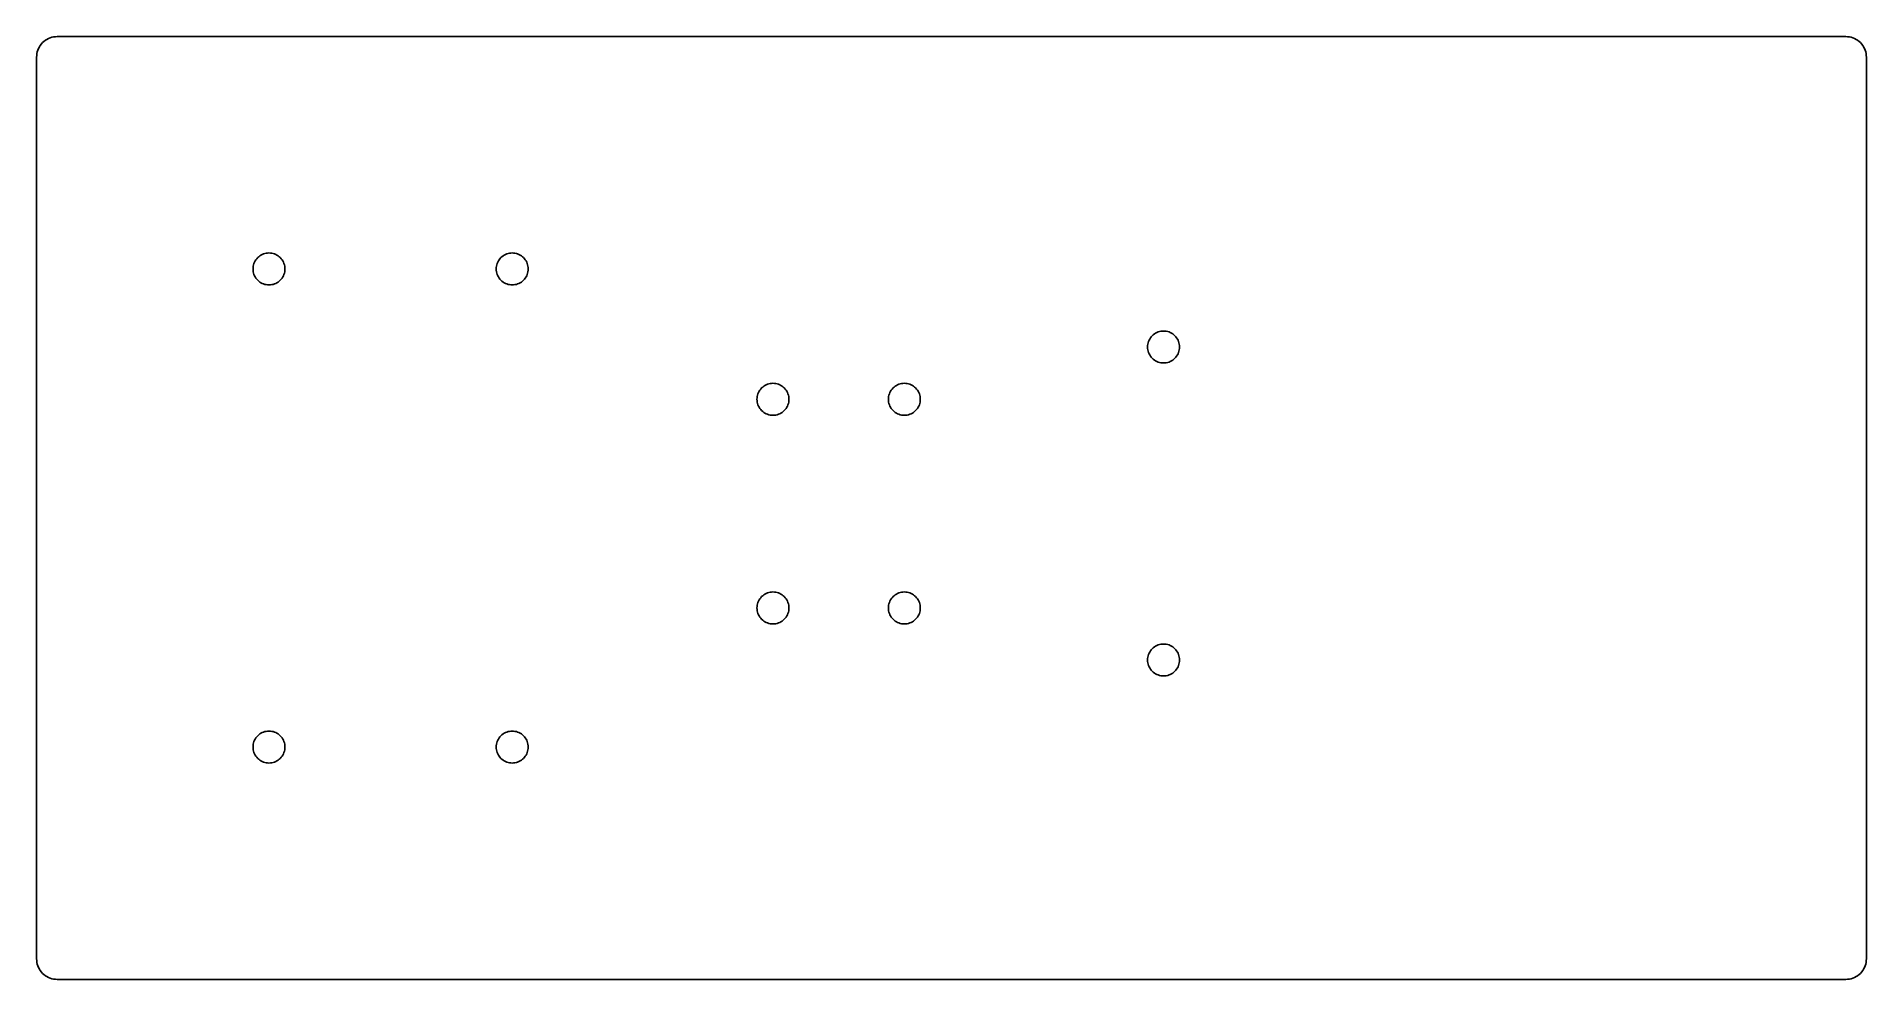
# Model space of a CAD drawing. Header units: metres. Extents: x 0 to 178, y 0 to 91.
import ezdxf

# ---------------------------------------------------------------- set-up
doc = ezdxf.new("R2010")
doc.units = ezdxf.units.M

msp = doc.modelspace()

# ---------------------------------------------------------------- linework, layer by layer
for p, q in [((0.363255, 90.6461), (0.269597, 90.499)), ((0.469369, 90.7844), (0.363255, 90.6461)), ((0.587132, 90.9129), (0.469369, 90.7844)), ((0.715648, 91.0306), (0.587132, 90.9129)), ((0.853938, 91.1367), (0.715648, 91.0306)), ((1.00095, 91.2304), (0.853938, 91.1367)), ((1.15557, 91.3109), (1.00095, 91.2304)), ((1.31661, 91.3776), (1.15557, 91.3109)), ((1.48285, 91.43), (1.31661, 91.3776)), ((1.65303, 91.4677), (1.48285, 91.43)), ((1.82585, 91.4905), (1.65303, 91.4677)), ((2, 91.4981), (1.82585, 91.4905)), ((175.55, 91.4981), (2, 91.4981)), ((175.724, 91.4905), (175.55, 91.4981)), ((175.897, 91.4677), (175.724, 91.4905)), ((176.067, 91.43), (175.897, 91.4677)), ((176.233, 91.3776), (176.067, 91.43)), ((176.394, 91.3109), (176.233, 91.3776)), ((176.549, 91.2304), (176.394, 91.3109)), ((176.696, 91.1367), (176.549, 91.2304)), ((176.834, 91.0306), (176.696, 91.1367)), ((176.963, 90.9129), (176.834, 91.0306)), ((177.081, 90.7844), (176.963, 90.9129)), ((177.187, 90.6461), (177.081, 90.7844)), ((177.28, 90.499), (177.187, 90.6461)), ((0.009506, 89.6741), (0.001904, 89.5)), ((0.001904, 89.5), (0.001904, 2)), ((0.032259, 89.847), (0.009506, 89.6741)), ((0.069986, 90.0171), (0.032259, 89.847)), ((0.122403, 90.1834), (0.069986, 90.0171)), ((0.189109, 90.3444), (0.122403, 90.1834)), ((0.269597, 90.499), (0.189109, 90.3444)), ((177.361, 90.3444), (177.28, 90.499)), ((177.428, 90.1834), (177.361, 90.3444)), ((177.48, 90.0171), (177.428, 90.1834)), ((177.518, 89.847), (177.48, 90.0171)), ((177.54, 89.6741), (177.518, 89.847)), ((177.548, 89.5), (177.54, 89.6741)), ((177.548, 2), (177.548, 89.5)), ((21.0235, 69.2192), (21.0528, 69.3512)), ((21.0528, 69.3512), (21.0935, 69.4801)), ((21.0935, 69.4801), (21.1452, 69.6051)), ((21.1452, 69.6051), (21.2077, 69.725)), ((21.2077, 69.725), (21.2803, 69.839)), ((21.2803, 69.839), (21.3626, 69.9463)), ((21.3626, 69.9463), (21.454, 70.046)), ((21.454, 70.046), (21.5537, 70.1374)), ((21.5537, 70.1374), (21.661, 70.2197)), ((21.661, 70.2197), (21.775, 70.2923)), ((21.775, 70.2923), (21.8949, 70.3548)), ((21.8949, 70.3548), (22.0199, 70.4065)), ((22.0199, 70.4065), (22.1488, 70.4472)), ((22.1488, 70.4472), (22.2808, 70.4765)), ((22.2808, 70.4765), (22.4149, 70.4941)), ((22.4149, 70.4941), (22.55, 70.5)), ((22.55, 70.5), (22.6851, 70.4941)), ((22.6851, 70.4941), (22.8192, 70.4765)), ((22.8192, 70.4765), (22.9512, 70.4472)), ((22.9512, 70.4472), (23.0801, 70.4065)), ((23.0801, 70.4065), (23.2051, 70.3548)), ((23.2051, 70.3548), (23.325, 70.2923)), ((23.325, 70.2923), (23.439, 70.2197)), ((23.439, 70.2197), (23.5463, 70.1374)), ((23.5463, 70.1374), (23.646, 70.046)), ((23.646, 70.046), (23.7374, 69.9463)), ((23.7374, 69.9463), (23.8197, 69.839)), ((23.8197, 69.839), (23.8923, 69.725)), ((23.8923, 69.725), (23.9548, 69.6051)), ((23.9548, 69.6051), (24.0065, 69.4801)), ((24.0065, 69.4801), (24.0472, 69.3512)), ((24.0472, 69.3512), (24.0765, 69.2192)), ((44.6235, 69.2192), (44.6528, 69.3512)), ((44.6528, 69.3512), (44.6935, 69.4801)), ((44.6935, 69.4801), (44.7452, 69.6051)), ((44.7452, 69.6051), (44.8077, 69.725)), ((44.8077, 69.725), (44.8803, 69.839)), ((44.8803, 69.839), (44.9626, 69.9463)), ((44.9626, 69.9463), (45.054, 70.046)), ((45.054, 70.046), (45.1537, 70.1374)), ((45.1537, 70.1374), (45.261, 70.2197)), ((45.261, 70.2197), (45.375, 70.2923)), ((45.375, 70.2923), (45.4949, 70.3548)), ((45.4949, 70.3548), (45.6199, 70.4065)), ((45.6199, 70.4065), (45.7488, 70.4472)), ((45.7488, 70.4472), (45.8808, 70.4765)), ((45.8808, 70.4765), (46.0149, 70.4941)), ((46.0149, 70.4941), (46.15, 70.5)), ((46.15, 70.5), (46.2851, 70.4941)), ((46.2851, 70.4941), (46.4192, 70.4765)), ((46.4192, 70.4765), (46.5512, 70.4472)), ((46.5512, 70.4472), (46.6801, 70.4065)), ((46.6801, 70.4065), (46.8051, 70.3548)), ((46.8051, 70.3548), (46.925, 70.2923)), ((46.925, 70.2923), (47.039, 70.2197)), ((47.039, 70.2197), (47.1463, 70.1374)), ((47.1463, 70.1374), (47.246, 70.046)), ((47.246, 70.046), (47.3374, 69.9463)), ((47.3374, 69.9463), (47.4197, 69.839)), ((47.4197, 69.839), (47.4923, 69.725)), ((47.4923, 69.725), (47.5548, 69.6051)), ((47.5548, 69.6051), (47.6065, 69.4801)), ((47.6065, 69.4801), (47.6472, 69.3512)), ((47.6472, 69.3512), (47.6765, 69.2192)), ((21, 68.95), (21.0059, 69.0851)), ((21.0059, 68.8149), (21, 68.95)), ((21.0059, 69.0851), (21.0235, 69.2192)), ((21.0235, 68.6808), (21.0059, 68.8149)), ((21.0528, 68.5488), (21.0235, 68.6808)), ((21.0935, 68.4199), (21.0528, 68.5488)), ((21.1452, 68.2949), (21.0935, 68.4199)), ((21.2077, 68.175), (21.1452, 68.2949)), ((21.2803, 68.061), (21.2077, 68.175)), ((21.3626, 67.9537), (21.2803, 68.061)), ((21.454, 67.854), (21.3626, 67.9537)), ((21.5537, 67.7626), (21.454, 67.854)), ((21.661, 67.6803), (21.5537, 67.7626)), ((21.775, 67.6077), (21.661, 67.6803)), ((21.8949, 67.5452), (21.775, 67.6077)), ((22.0199, 67.4935), (21.8949, 67.5452)), ((22.1488, 67.4528), (22.0199, 67.4935)), ((23.0801, 67.4935), (22.9512, 67.4528)), ((23.2051, 67.5452), (23.0801, 67.4935)), ((23.325, 67.6077), (23.2051, 67.5452)), ((23.439, 67.6803), (23.325, 67.6077)), ((23.5463, 67.7626), (23.439, 67.6803)), ((23.646, 67.854), (23.5463, 67.7626)), ((23.7374, 67.9537), (23.646, 67.854)), ((23.8197, 68.061), (23.7374, 67.9537)), ((23.8923, 68.175), (23.8197, 68.061)), ((23.9548, 68.2949), (23.8923, 68.175)), ((24.0065, 68.4199), (23.9548, 68.2949)), ((24.0472, 68.5488), (24.0065, 68.4199)), ((24.0765, 68.6808), (24.0472, 68.5488)), ((24.0765, 69.2192), (24.0941, 69.0851)), ((24.0941, 68.8149), (24.0765, 68.6808)), ((24.0941, 69.0851), (24.1, 68.95)), ((24.1, 68.95), (24.0941, 68.8149)), ((44.6, 68.95), (44.6059, 69.0851)), ((44.6059, 68.8149), (44.6, 68.95)), ((44.6059, 69.0851), (44.6235, 69.2192)), ((44.6235, 68.6808), (44.6059, 68.8149)), ((44.6528, 68.5488), (44.6235, 68.6808)), ((44.6935, 68.4199), (44.6528, 68.5488)), ((44.7452, 68.2949), (44.6935, 68.4199)), ((44.8077, 68.175), (44.7452, 68.2949)), ((44.8803, 68.061), (44.8077, 68.175)), ((44.9626, 67.9537), (44.8803, 68.061)), ((45.054, 67.854), (44.9626, 67.9537)), ((45.1537, 67.7626), (45.054, 67.854)), ((45.261, 67.6803), (45.1537, 67.7626)), ((45.375, 67.6077), (45.261, 67.6803)), ((45.4949, 67.5452), (45.375, 67.6077)), ((45.6199, 67.4935), (45.4949, 67.5452)), ((45.7488, 67.4528), (45.6199, 67.4935)), ((46.6801, 67.4935), (46.5512, 67.4528)), ((46.8051, 67.5452), (46.6801, 67.4935)), ((46.925, 67.6077), (46.8051, 67.5452)), ((47.039, 67.6803), (46.925, 67.6077)), ((47.1463, 67.7626), (47.039, 67.6803)), ((47.246, 67.854), (47.1463, 67.7626)), ((47.3374, 67.9537), (47.246, 67.854)), ((47.4197, 68.061), (47.3374, 67.9537)), ((47.4923, 68.175), (47.4197, 68.061)), ((47.5548, 68.2949), (47.4923, 68.175)), ((47.6065, 68.4199), (47.5548, 68.2949)), ((47.6472, 68.5488), (47.6065, 68.4199)), ((47.6765, 68.6808), (47.6472, 68.5488)), ((47.6765, 69.2192), (47.6941, 69.0851)), ((47.6941, 68.8149), (47.6765, 68.6808)), ((47.6941, 69.0851), (47.7, 68.95)), ((47.7, 68.95), (47.6941, 68.8149)), ((22.2808, 67.4235), (22.1488, 67.4528)), ((22.4149, 67.4059), (22.2808, 67.4235)), ((22.55, 67.4), (22.4149, 67.4059)), ((22.6851, 67.4059), (22.55, 67.4)), ((22.8192, 67.4235), (22.6851, 67.4059)), ((22.9512, 67.4528), (22.8192, 67.4235)), ((45.8808, 67.4235), (45.7488, 67.4528)), ((46.0149, 67.4059), (45.8808, 67.4235)), ((46.15, 67.4), (46.0149, 67.4059)), ((46.2851, 67.4059), (46.15, 67.4)), ((46.4192, 67.4235), (46.2851, 67.4059)), ((46.5512, 67.4528), (46.4192, 67.4235)), ((107.945, 62.0301), (108.008, 62.15)), ((108.008, 62.15), (108.08, 62.264)), ((108.08, 62.264), (108.163, 62.3713)), ((108.163, 62.3713), (108.254, 62.471)), ((108.254, 62.471), (108.354, 62.5624)), ((108.354, 62.5624), (108.461, 62.6447)), ((108.461, 62.6447), (108.575, 62.7173)), ((108.575, 62.7173), (108.695, 62.7798)), ((108.695, 62.7798), (108.82, 62.8315)), ((108.82, 62.8315), (108.949, 62.8722)), ((108.949, 62.8722), (109.081, 62.9015)), ((109.081, 62.9015), (109.215, 62.9191)), ((109.215, 62.9191), (109.35, 62.925)), ((109.35, 62.925), (109.485, 62.9191)), ((109.485, 62.9191), (109.619, 62.9015)), ((109.619, 62.9015), (109.751, 62.8722)), ((109.751, 62.8722), (109.88, 62.8315)), ((109.88, 62.8315), (110.005, 62.7798)), ((110.005, 62.7798), (110.125, 62.7173)), ((110.125, 62.7173), (110.239, 62.6447)), ((110.239, 62.6447), (110.346, 62.5624)), ((110.346, 62.5624), (110.446, 62.471)), ((110.446, 62.471), (110.537, 62.3713)), ((110.537, 62.3713), (110.62, 62.264)), ((110.62, 62.264), (110.692, 62.15)), ((110.692, 62.15), (110.755, 62.0301)), ((107.8, 61.375), (107.806, 61.5101)), ((107.806, 61.2399), (107.8, 61.375)), ((107.806, 61.5101), (107.824, 61.6442)), ((107.824, 61.1058), (107.806, 61.2399)), ((107.824, 61.6442), (107.853, 61.7762)), ((107.853, 60.9738), (107.824, 61.1058)), ((107.853, 61.7762), (107.893, 61.9051)), ((107.893, 60.8449), (107.853, 60.9738)), ((107.893, 61.9051), (107.945, 62.0301)), ((107.945, 60.7199), (107.893, 60.8449)), ((108.008, 60.6), (107.945, 60.7199)), ((108.08, 60.486), (108.008, 60.6)), ((108.163, 60.3787), (108.08, 60.486)), ((108.254, 60.279), (108.163, 60.3787)), ((110.537, 60.3787), (110.446, 60.279)), ((110.62, 60.486), (110.537, 60.3787)), ((110.692, 60.6), (110.62, 60.486)), ((110.755, 60.7199), (110.692, 60.6)), ((110.755, 62.0301), (110.807, 61.9051)), ((110.807, 60.8449), (110.755, 60.7199)), ((110.807, 61.9051), (110.847, 61.7762)), ((110.847, 60.9738), (110.807, 60.8449)), ((110.847, 61.7762), (110.876, 61.6442)), ((110.876, 61.1058), (110.847, 60.9738)), ((110.876, 61.6442), (110.894, 61.5101)), ((110.894, 61.2399), (110.876, 61.1058)), ((110.894, 61.5101), (110.9, 61.375)), ((110.9, 61.375), (110.894, 61.2399)), ((108.354, 60.1876), (108.254, 60.279)), ((108.461, 60.1053), (108.354, 60.1876)), ((108.575, 60.0327), (108.461, 60.1053)), ((108.695, 59.9702), (108.575, 60.0327)), ((108.82, 59.9185), (108.695, 59.9702)), ((108.949, 59.8778), (108.82, 59.9185)), ((109.081, 59.8485), (108.949, 59.8778)), ((109.215, 59.8309), (109.081, 59.8485)), ((109.35, 59.825), (109.215, 59.8309)), ((109.485, 59.8309), (109.35, 59.825)), ((109.619, 59.8485), (109.485, 59.8309)), ((109.751, 59.8778), (109.619, 59.8485)), ((109.88, 59.9185), (109.751, 59.8778)), ((110.005, 59.9702), (109.88, 59.9185)), ((110.125, 60.0327), (110.005, 59.9702)), ((110.239, 60.1053), (110.125, 60.0327)), ((110.346, 60.1876), (110.239, 60.1053)), ((110.446, 60.279), (110.346, 60.1876)), ((69.9528, 56.7012), (69.9935, 56.8301)), ((69.9935, 56.8301), (70.0452, 56.9551)), ((70.0452, 56.9551), (70.1077, 57.075)), ((70.1077, 57.075), (70.1803, 57.189)), ((70.1803, 57.189), (70.2626, 57.2963)), ((70.2626, 57.2963), (70.354, 57.396)), ((70.354, 57.396), (70.4537, 57.4874)), ((70.4537, 57.4874), (70.561, 57.5697)), ((70.561, 57.5697), (70.675, 57.6423)), ((70.675, 57.6423), (70.7949, 57.7048)), ((70.7949, 57.7048), (70.9199, 57.7565)), ((70.9199, 57.7565), (71.0488, 57.7972)), ((71.0488, 57.7972), (71.1808, 57.8265)), ((71.1808, 57.8265), (71.3149, 57.8441)), ((71.3149, 57.8441), (71.45, 57.85)), ((71.45, 57.85), (71.5851, 57.8441)), ((71.5851, 57.8441), (71.7192, 57.8265)), ((71.7192, 57.8265), (71.8512, 57.7972)), ((71.8512, 57.7972), (71.9801, 57.7565)), ((71.9801, 57.7565), (72.1051, 57.7048)), ((72.1051, 57.7048), (72.225, 57.6423)), ((72.225, 57.6423), (72.339, 57.5697)), ((72.339, 57.5697), (72.4463, 57.4874)), ((72.4463, 57.4874), (72.546, 57.396)), ((72.546, 57.396), (72.6374, 57.2963)), ((72.6374, 57.2963), (72.7197, 57.189)), ((72.7197, 57.189), (72.7923, 57.075)), ((72.7923, 57.075), (72.8548, 56.9551)), ((72.8548, 56.9551), (72.9065, 56.8301)), ((72.9065, 56.8301), (72.9472, 56.7012)), ((82.7028, 56.7012), (82.7435, 56.8301)), ((82.7435, 56.8301), (82.7952, 56.9551)), ((82.7952, 56.9551), (82.8577, 57.075)), ((82.8577, 57.075), (82.9303, 57.189)), ((82.9303, 57.189), (83.0126, 57.2963)), ((83.0126, 57.2963), (83.104, 57.396)), ((83.104, 57.396), (83.2037, 57.4874)), ((83.2037, 57.4874), (83.311, 57.5697)), ((83.311, 57.5697), (83.425, 57.6423)), ((83.425, 57.6423), (83.5449, 57.7048)), ((83.5449, 57.7048), (83.6699, 57.7565)), ((83.6699, 57.7565), (83.7988, 57.7972)), ((83.7988, 57.7972), (83.9308, 57.8265)), ((83.9308, 57.8265), (84.0649, 57.8441)), ((84.0649, 57.8441), (84.2, 57.85)), ((84.2, 57.85), (84.3351, 57.8441)), ((84.3351, 57.8441), (84.4692, 57.8265)), ((84.4692, 57.8265), (84.6012, 57.7972)), ((84.6012, 57.7972), (84.7301, 57.7565)), ((84.7301, 57.7565), (84.8551, 57.7048)), ((84.8551, 57.7048), (84.975, 57.6423)), ((84.975, 57.6423), (85.089, 57.5697)), ((85.089, 57.5697), (85.1963, 57.4874)), ((85.1963, 57.4874), (85.296, 57.396)), ((85.296, 57.396), (85.3874, 57.2963)), ((85.3874, 57.2963), (85.4697, 57.189)), ((85.4697, 57.189), (85.5423, 57.075)), ((85.5423, 57.075), (85.6048, 56.9551)), ((85.6048, 56.9551), (85.6565, 56.8301)), ((85.6565, 56.8301), (85.6972, 56.7012)), ((69.9, 56.3), (69.9059, 56.4351)), ((69.9059, 56.1649), (69.9, 56.3)), ((69.9059, 56.4351), (69.9235, 56.5692)), ((69.9235, 56.0308), (69.9059, 56.1649)), ((69.9235, 56.5692), (69.9528, 56.7012)), ((69.9528, 55.8988), (69.9235, 56.0308)), ((69.9935, 55.7699), (69.9528, 55.8988)), ((70.0452, 55.6449), (69.9935, 55.7699)), ((70.1077, 55.525), (70.0452, 55.6449)), ((70.1803, 55.411), (70.1077, 55.525)), ((70.2626, 55.3037), (70.1803, 55.411)), ((70.354, 55.204), (70.2626, 55.3037)), ((70.4537, 55.1126), (70.354, 55.204)), ((70.561, 55.0303), (70.4537, 55.1126)), ((72.4463, 55.1126), (72.339, 55.0303)), ((72.546, 55.204), (72.4463, 55.1126)), ((72.6374, 55.3037), (72.546, 55.204)), ((72.7197, 55.411), (72.6374, 55.3037)), ((72.7923, 55.525), (72.7197, 55.411)), ((72.8548, 55.6449), (72.7923, 55.525)), ((72.9065, 55.7699), (72.8548, 55.6449)), ((72.9472, 55.8988), (72.9065, 55.7699)), ((72.9472, 56.7012), (72.9765, 56.5692)), ((72.9765, 56.0308), (72.9472, 55.8988)), ((72.9765, 56.5692), (72.9941, 56.4351)), ((72.9941, 56.1649), (72.9765, 56.0308)), ((72.9941, 56.4351), (73, 56.3)), ((73, 56.3), (72.9941, 56.1649)), ((82.65, 56.3), (82.6559, 56.4351)), ((82.6559, 56.1649), (82.65, 56.3)), ((82.6559, 56.4351), (82.6735, 56.5692)), ((82.6735, 56.0308), (82.6559, 56.1649)), ((82.6735, 56.5692), (82.7028, 56.7012)), ((82.7028, 55.8988), (82.6735, 56.0308)), ((82.7435, 55.7699), (82.7028, 55.8988)), ((82.7952, 55.6449), (82.7435, 55.7699)), ((82.8577, 55.525), (82.7952, 55.6449)), ((82.9303, 55.411), (82.8577, 55.525)), ((83.0126, 55.3037), (82.9303, 55.411)), ((83.104, 55.204), (83.0126, 55.3037)), ((83.2037, 55.1126), (83.104, 55.204)), ((83.311, 55.0303), (83.2037, 55.1126)), ((85.1963, 55.1126), (85.089, 55.0303)), ((85.296, 55.204), (85.1963, 55.1126)), ((85.3874, 55.3037), (85.296, 55.204)), ((85.4697, 55.411), (85.3874, 55.3037)), ((85.5423, 55.525), (85.4697, 55.411)), ((85.6048, 55.6449), (85.5423, 55.525)), ((85.6565, 55.7699), (85.6048, 55.6449)), ((85.6972, 55.8988), (85.6565, 55.7699)), ((85.6972, 56.7012), (85.7265, 56.5692)), ((85.7265, 56.0308), (85.6972, 55.8988)), ((85.7265, 56.5692), (85.7441, 56.4351)), ((85.7441, 56.1649), (85.7265, 56.0308)), ((85.7441, 56.4351), (85.75, 56.3)), ((85.75, 56.3), (85.7441, 56.1649)), ((70.675, 54.9577), (70.561, 55.0303)), ((70.7949, 54.8952), (70.675, 54.9577)), ((70.9199, 54.8435), (70.7949, 54.8952)), ((71.0488, 54.8028), (70.9199, 54.8435)), ((71.1808, 54.7735), (71.0488, 54.8028)), ((71.3149, 54.7559), (71.1808, 54.7735)), ((71.45, 54.75), (71.3149, 54.7559)), ((71.5851, 54.7559), (71.45, 54.75)), ((71.7192, 54.7735), (71.5851, 54.7559)), ((71.8512, 54.8028), (71.7192, 54.7735)), ((71.9801, 54.8435), (71.8512, 54.8028)), ((72.1051, 54.8952), (71.9801, 54.8435)), ((72.225, 54.9577), (72.1051, 54.8952)), ((72.339, 55.0303), (72.225, 54.9577)), ((83.425, 54.9577), (83.311, 55.0303)), ((83.5449, 54.8952), (83.425, 54.9577)), ((83.6699, 54.8435), (83.5449, 54.8952)), ((83.7988, 54.8028), (83.6699, 54.8435)), ((83.9308, 54.7735), (83.7988, 54.8028)), ((84.0649, 54.7559), (83.9308, 54.7735)), ((84.2, 54.75), (84.0649, 54.7559)), ((84.3351, 54.7559), (84.2, 54.75)), ((84.4692, 54.7735), (84.3351, 54.7559)), ((84.6012, 54.8028), (84.4692, 54.7735)), ((84.7301, 54.8435), (84.6012, 54.8028)), ((84.8551, 54.8952), (84.7301, 54.8435)), ((84.975, 54.9577), (84.8551, 54.8952)), ((85.089, 55.0303), (84.975, 54.9577)), ((70.4537, 37.2374), (70.561, 37.3197)), ((70.561, 37.3197), (70.675, 37.3923)), ((70.675, 37.3923), (70.7949, 37.4548)), ((70.7949, 37.4548), (70.9199, 37.5065)), ((70.9199, 37.5065), (71.0488, 37.5472)), ((71.0488, 37.5472), (71.1808, 37.5765)), ((71.1808, 37.5765), (71.3149, 37.5941)), ((71.3149, 37.5941), (71.45, 37.6)), ((71.45, 37.6), (71.5851, 37.5941)), ((71.5851, 37.5941), (71.7192, 37.5765)), ((71.7192, 37.5765), (71.8512, 37.5472)), ((71.8512, 37.5472), (71.9801, 37.5065)), ((71.9801, 37.5065), (72.1051, 37.4548)), ((72.1051, 37.4548), (72.225, 37.3923)), ((72.225, 37.3923), (72.339, 37.3197)), ((72.339, 37.3197), (72.4463, 37.2374)), ((83.2037, 37.2374), (83.311, 37.3197)), ((83.311, 37.3197), (83.425, 37.3923)), ((83.425, 37.3923), (83.5449, 37.4548)), ((83.5449, 37.4548), (83.6699, 37.5065)), ((83.6699, 37.5065), (83.7988, 37.5472)), ((83.7988, 37.5472), (83.9308, 37.5765)), ((83.9308, 37.5765), (84.0649, 37.5941)), ((84.0649, 37.5941), (84.2, 37.6)), ((84.2, 37.6), (84.3351, 37.5941)), ((84.3351, 37.5941), (84.4692, 37.5765)), ((84.4692, 37.5765), (84.6012, 37.5472)), ((84.6012, 37.5472), (84.7301, 37.5065)), ((84.7301, 37.5065), (84.8551, 37.4548)), ((84.8551, 37.4548), (84.975, 37.3923)), ((84.975, 37.3923), (85.089, 37.3197)), ((85.089, 37.3197), (85.1963, 37.2374)), ((69.9, 36.05), (69.9059, 36.1851)), ((69.9059, 35.9149), (69.9, 36.05)), ((69.9059, 36.1851), (69.9235, 36.3192)), ((69.9235, 35.7808), (69.9059, 35.9149)), ((69.9235, 36.3192), (69.9528, 36.4512)), ((69.9528, 35.6488), (69.9235, 35.7808)), ((69.9528, 36.4512), (69.9935, 36.5801)), ((69.9935, 35.5199), (69.9528, 35.6488)), ((69.9935, 36.5801), (70.0452, 36.7051)), ((70.0452, 35.3949), (69.9935, 35.5199)), ((70.0452, 36.7051), (70.1077, 36.825)), ((70.1077, 36.825), (70.1803, 36.939)), ((70.1803, 36.939), (70.2626, 37.0463)), ((70.2626, 37.0463), (70.354, 37.146)), ((70.354, 37.146), (70.4537, 37.2374)), ((72.4463, 37.2374), (72.546, 37.146)), ((72.546, 37.146), (72.6374, 37.0463)), ((72.6374, 37.0463), (72.7197, 36.939)), ((72.7197, 36.939), (72.7923, 36.825)), ((72.7923, 36.825), (72.8548, 36.7051)), ((72.8548, 36.7051), (72.9065, 36.5801)), ((72.9065, 35.5199), (72.8548, 35.3949)), ((72.9065, 36.5801), (72.9472, 36.4512)), ((72.9472, 35.6488), (72.9065, 35.5199)), ((72.9472, 36.4512), (72.9765, 36.3192)), ((72.9765, 35.7808), (72.9472, 35.6488)), ((72.9765, 36.3192), (72.9941, 36.1851)), ((72.9941, 35.9149), (72.9765, 35.7808)), ((72.9941, 36.1851), (73, 36.05)), ((73, 36.05), (72.9941, 35.9149)), ((82.65, 36.05), (82.6559, 36.1851)), ((82.6559, 35.9149), (82.65, 36.05)), ((82.6559, 36.1851), (82.6735, 36.3192)), ((82.6735, 35.7808), (82.6559, 35.9149)), ((82.6735, 36.3192), (82.7028, 36.4512)), ((82.7028, 35.6488), (82.6735, 35.7808)), ((82.7028, 36.4512), (82.7435, 36.5801)), ((82.7435, 35.5199), (82.7028, 35.6488)), ((82.7435, 36.5801), (82.7952, 36.7051)), ((82.7952, 35.3949), (82.7435, 35.5199)), ((82.7952, 36.7051), (82.8577, 36.825)), ((82.8577, 36.825), (82.9303, 36.939)), ((82.9303, 36.939), (83.0126, 37.0463)), ((83.0126, 37.0463), (83.104, 37.146)), ((83.104, 37.146), (83.2037, 37.2374)), ((85.1963, 37.2374), (85.296, 37.146)), ((85.296, 37.146), (85.3874, 37.0463)), ((85.3874, 37.0463), (85.4697, 36.939)), ((85.4697, 36.939), (85.5423, 36.825)), ((85.5423, 36.825), (85.6048, 36.7051)), ((85.6048, 36.7051), (85.6565, 36.5801)), ((85.6565, 35.5199), (85.6048, 35.3949)), ((85.6565, 36.5801), (85.6972, 36.4512)), ((85.6972, 35.6488), (85.6565, 35.5199)), ((85.6972, 36.4512), (85.7265, 36.3192)), ((85.7265, 35.7808), (85.6972, 35.6488)), ((85.7265, 36.3192), (85.7441, 36.1851)), ((85.7441, 35.9149), (85.7265, 35.7808)), ((85.7441, 36.1851), (85.75, 36.05)), ((85.75, 36.05), (85.7441, 35.9149)), ((70.1077, 35.275), (70.0452, 35.3949)), ((70.1803, 35.161), (70.1077, 35.275)), ((70.2626, 35.0537), (70.1803, 35.161)), ((70.354, 34.954), (70.2626, 35.0537)), ((70.4537, 34.8626), (70.354, 34.954)), ((70.561, 34.7803), (70.4537, 34.8626)), ((70.675, 34.7077), (70.561, 34.7803)), ((70.7949, 34.6452), (70.675, 34.7077)), ((70.9199, 34.5935), (70.7949, 34.6452)), ((71.0488, 34.5528), (70.9199, 34.5935)), ((71.1808, 34.5235), (71.0488, 34.5528)), ((71.3149, 34.5059), (71.1808, 34.5235)), ((71.45, 34.5), (71.3149, 34.5059)), ((71.5851, 34.5059), (71.45, 34.5)), ((71.7192, 34.5235), (71.5851, 34.5059)), ((71.8512, 34.5528), (71.7192, 34.5235)), ((71.9801, 34.5935), (71.8512, 34.5528)), ((72.1051, 34.6452), (71.9801, 34.5935)), ((72.225, 34.7077), (72.1051, 34.6452)), ((72.339, 34.7803), (72.225, 34.7077)), ((72.4463, 34.8626), (72.339, 34.7803)), ((72.546, 34.954), (72.4463, 34.8626)), ((72.6374, 35.0537), (72.546, 34.954)), ((72.7197, 35.161), (72.6374, 35.0537)), ((72.7923, 35.275), (72.7197, 35.161)), ((72.8548, 35.3949), (72.7923, 35.275)), ((82.8577, 35.275), (82.7952, 35.3949)), ((82.9303, 35.161), (82.8577, 35.275)), ((83.0126, 35.0537), (82.9303, 35.161)), ((83.104, 34.954), (83.0126, 35.0537)), ((83.2037, 34.8626), (83.104, 34.954)), ((83.311, 34.7803), (83.2037, 34.8626)), ((83.425, 34.7077), (83.311, 34.7803)), ((83.5449, 34.6452), (83.425, 34.7077)), ((83.6699, 34.5935), (83.5449, 34.6452)), ((83.7988, 34.5528), (83.6699, 34.5935)), ((83.9308, 34.5235), (83.7988, 34.5528)), ((84.0649, 34.5059), (83.9308, 34.5235)), ((84.2, 34.5), (84.0649, 34.5059)), ((84.3351, 34.5059), (84.2, 34.5)), ((84.4692, 34.5235), (84.3351, 34.5059)), ((84.6012, 34.5528), (84.4692, 34.5235)), ((84.7301, 34.5935), (84.6012, 34.5528)), ((84.8551, 34.6452), (84.7301, 34.5935)), ((84.975, 34.7077), (84.8551, 34.6452)), ((85.089, 34.7803), (84.975, 34.7077)), ((85.1963, 34.8626), (85.089, 34.7803)), ((85.296, 34.954), (85.1963, 34.8626)), ((85.3874, 35.0537), (85.296, 34.954)), ((85.4697, 35.161), (85.3874, 35.0537)), ((85.5423, 35.275), (85.4697, 35.161)), ((85.6048, 35.3949), (85.5423, 35.275)), ((108.08, 31.889), (108.163, 31.9963)), ((108.163, 31.9963), (108.254, 32.096)), ((108.254, 32.096), (108.354, 32.1874)), ((108.354, 32.1874), (108.461, 32.2697)), ((108.461, 32.2697), (108.575, 32.3423)), ((108.575, 32.3423), (108.695, 32.4048)), ((108.695, 32.4048), (108.82, 32.4565)), ((108.82, 32.4565), (108.949, 32.4972)), ((108.949, 32.4972), (109.081, 32.5265)), ((109.081, 32.5265), (109.215, 32.5441)), ((109.215, 32.5441), (109.35, 32.55)), ((109.35, 32.55), (109.485, 32.5441)), ((109.485, 32.5441), (109.619, 32.5265)), ((109.619, 32.5265), (109.751, 32.4972)), ((109.751, 32.4972), (109.88, 32.4565)), ((109.88, 32.4565), (110.005, 32.4048)), ((110.005, 32.4048), (110.125, 32.3423)), ((110.125, 32.3423), (110.239, 32.2697)), ((110.239, 32.2697), (110.346, 32.1874)), ((110.346, 32.1874), (110.446, 32.096)), ((110.446, 32.096), (110.537, 31.9963)), ((110.537, 31.9963), (110.62, 31.889)), ((107.8, 31), (107.806, 31.1351)), ((107.806, 30.8649), (107.8, 31)), ((107.806, 31.1351), (107.824, 31.2692)), ((107.824, 30.7308), (107.806, 30.8649)), ((107.824, 31.2692), (107.853, 31.4012)), ((107.853, 30.5988), (107.824, 30.7308)), ((107.853, 31.4012), (107.893, 31.5301)), ((107.893, 30.4699), (107.853, 30.5988)), ((107.893, 31.5301), (107.945, 31.6551)), ((107.945, 30.3449), (107.893, 30.4699)), ((107.945, 31.6551), (108.008, 31.775)), ((108.008, 30.225), (107.945, 30.3449)), ((108.008, 31.775), (108.08, 31.889)), ((108.08, 30.111), (108.008, 30.225)), ((110.62, 31.889), (110.692, 31.775)), ((110.692, 30.225), (110.62, 30.111)), ((110.692, 31.775), (110.755, 31.6551)), ((110.755, 30.3449), (110.692, 30.225)), ((110.755, 31.6551), (110.807, 31.5301)), ((110.807, 30.4699), (110.755, 30.3449)), ((110.807, 31.5301), (110.847, 31.4012)), ((110.847, 30.5988), (110.807, 30.4699)), ((110.847, 31.4012), (110.876, 31.2692)), ((110.876, 30.7308), (110.847, 30.5988)), ((110.876, 31.2692), (110.894, 31.1351)), ((110.894, 30.8649), (110.876, 30.7308)), ((110.894, 31.1351), (110.9, 31)), ((110.9, 31), (110.894, 30.8649)), ((108.163, 30.0037), (108.08, 30.111)), ((108.254, 29.904), (108.163, 30.0037)), ((108.354, 29.8126), (108.254, 29.904)), ((108.461, 29.7303), (108.354, 29.8126)), ((108.575, 29.6577), (108.461, 29.7303)), ((108.695, 29.5952), (108.575, 29.6577)), ((108.82, 29.5435), (108.695, 29.5952)), ((108.949, 29.5028), (108.82, 29.5435)), ((109.081, 29.4735), (108.949, 29.5028)), ((109.215, 29.4559), (109.081, 29.4735)), ((109.35, 29.45), (109.215, 29.4559)), ((109.485, 29.4559), (109.35, 29.45)), ((109.619, 29.4735), (109.485, 29.4559)), ((109.751, 29.5028), (109.619, 29.4735)), ((109.88, 29.5435), (109.751, 29.5028)), ((110.005, 29.5952), (109.88, 29.5435)), ((110.125, 29.6577), (110.005, 29.5952)), ((110.239, 29.7303), (110.125, 29.6577)), ((110.346, 29.8126), (110.239, 29.7303)), ((110.446, 29.904), (110.346, 29.8126)), ((110.537, 30.0037), (110.446, 29.904)), ((110.62, 30.111), (110.537, 30.0037)), ((21.0935, 23.0801), (21.1452, 23.2051)), ((21.1452, 23.2051), (21.2077, 23.325)), ((21.2077, 23.325), (21.2803, 23.439)), ((21.2803, 23.439), (21.3626, 23.5463)), ((21.3626, 23.5463), (21.454, 23.646)), ((21.454, 23.646), (21.5537, 23.7374)), ((21.5537, 23.7374), (21.661, 23.8197)), ((21.661, 23.8197), (21.775, 23.8923)), ((21.775, 23.8923), (21.8949, 23.9548)), ((21.8949, 23.9548), (22.0199, 24.0065)), ((22.0199, 24.0065), (22.1488, 24.0472)), ((22.1488, 24.0472), (22.2808, 24.0765)), ((22.2808, 24.0765), (22.4149, 24.0941)), ((22.4149, 24.0941), (22.55, 24.1)), ((22.55, 24.1), (22.6851, 24.0941)), ((22.6851, 24.0941), (22.8192, 24.0765)), ((22.8192, 24.0765), (22.9512, 24.0472)), ((22.9512, 24.0472), (23.0801, 24.0065)), ((23.0801, 24.0065), (23.2051, 23.9548)), ((23.2051, 23.9548), (23.325, 23.8923)), ((23.325, 23.8923), (23.439, 23.8197)), ((23.439, 23.8197), (23.5463, 23.7374)), ((23.5463, 23.7374), (23.646, 23.646)), ((23.646, 23.646), (23.7374, 23.5463)), ((23.7374, 23.5463), (23.8197, 23.439)), ((23.8197, 23.439), (23.8923, 23.325)), ((23.8923, 23.325), (23.9548, 23.2051)), ((23.9548, 23.2051), (24.0065, 23.0801)), ((44.6935, 23.0801), (44.7452, 23.2051)), ((44.7452, 23.2051), (44.8077, 23.325)), ((44.8077, 23.325), (44.8803, 23.439)), ((44.8803, 23.439), (44.9626, 23.5463)), ((44.9626, 23.5463), (45.054, 23.646)), ((45.054, 23.646), (45.1537, 23.7374)), ((45.1537, 23.7374), (45.261, 23.8197)), ((45.261, 23.8197), (45.375, 23.8923)), ((45.375, 23.8923), (45.4949, 23.9548)), ((45.4949, 23.9548), (45.6199, 24.0065)), ((45.6199, 24.0065), (45.7488, 24.0472)), ((45.7488, 24.0472), (45.8808, 24.0765)), ((45.8808, 24.0765), (46.0149, 24.0941)), ((46.0149, 24.0941), (46.15, 24.1)), ((46.15, 24.1), (46.2851, 24.0941)), ((46.2851, 24.0941), (46.4192, 24.0765)), ((46.4192, 24.0765), (46.5512, 24.0472)), ((46.5512, 24.0472), (46.6801, 24.0065)), ((46.6801, 24.0065), (46.8051, 23.9548)), ((46.8051, 23.9548), (46.925, 23.8923)), ((46.925, 23.8923), (47.039, 23.8197)), ((47.039, 23.8197), (47.1463, 23.7374)), ((47.1463, 23.7374), (47.246, 23.646)), ((47.246, 23.646), (47.3374, 23.5463)), ((47.3374, 23.5463), (47.4197, 23.439)), ((47.4197, 23.439), (47.4923, 23.325)), ((47.4923, 23.325), (47.5548, 23.2051)), ((47.5548, 23.2051), (47.6065, 23.0801)), ((21, 22.55), (21.0059, 22.6851)), ((21.0059, 22.4149), (21, 22.55)), ((21.0059, 22.6851), (21.0235, 22.8192)), ((21.0235, 22.2808), (21.0059, 22.4149)), ((21.0235, 22.8192), (21.0528, 22.9512)), ((21.0528, 22.1488), (21.0235, 22.2808)), ((21.0528, 22.9512), (21.0935, 23.0801)), ((21.0935, 22.0199), (21.0528, 22.1488)), ((21.1452, 21.8949), (21.0935, 22.0199)), ((21.2077, 21.775), (21.1452, 21.8949)), ((21.2803, 21.661), (21.2077, 21.775)), ((21.3626, 21.5537), (21.2803, 21.661)), ((21.454, 21.454), (21.3626, 21.5537)), ((21.5537, 21.3626), (21.454, 21.454)), ((21.661, 21.2803), (21.5537, 21.3626)), ((23.5463, 21.3626), (23.439, 21.2803)), ((23.646, 21.454), (23.5463, 21.3626)), ((23.7374, 21.5537), (23.646, 21.454)), ((23.8197, 21.661), (23.7374, 21.5537)), ((23.8923, 21.775), (23.8197, 21.661)), ((23.9548, 21.8949), (23.8923, 21.775)), ((24.0065, 22.0199), (23.9548, 21.8949)), ((24.0065, 23.0801), (24.0472, 22.9512)), ((24.0472, 22.1488), (24.0065, 22.0199)), ((24.0472, 22.9512), (24.0765, 22.8192)), ((24.0765, 22.2808), (24.0472, 22.1488)), ((24.0765, 22.8192), (24.0941, 22.6851)), ((24.0941, 22.4149), (24.0765, 22.2808)), ((24.0941, 22.6851), (24.1, 22.55)), ((24.1, 22.55), (24.0941, 22.4149)), ((44.6, 22.55), (44.6059, 22.6851)), ((44.6059, 22.4149), (44.6, 22.55)), ((44.6059, 22.6851), (44.6235, 22.8192)), ((44.6235, 22.2808), (44.6059, 22.4149)), ((44.6235, 22.8192), (44.6528, 22.9512)), ((44.6528, 22.1488), (44.6235, 22.2808)), ((44.6528, 22.9512), (44.6935, 23.0801)), ((44.6935, 22.0199), (44.6528, 22.1488)), ((44.7452, 21.8949), (44.6935, 22.0199)), ((44.8077, 21.775), (44.7452, 21.8949)), ((44.8803, 21.661), (44.8077, 21.775)), ((44.9626, 21.5537), (44.8803, 21.661)), ((45.054, 21.454), (44.9626, 21.5537)), ((45.1537, 21.3626), (45.054, 21.454)), ((45.261, 21.2803), (45.1537, 21.3626)), ((47.1463, 21.3626), (47.039, 21.2803)), ((47.246, 21.454), (47.1463, 21.3626)), ((47.3374, 21.5537), (47.246, 21.454)), ((47.4197, 21.661), (47.3374, 21.5537)), ((47.4923, 21.775), (47.4197, 21.661)), ((47.5548, 21.8949), (47.4923, 21.775)), ((47.6065, 22.0199), (47.5548, 21.8949)), ((47.6065, 23.0801), (47.6472, 22.9512)), ((47.6472, 22.1488), (47.6065, 22.0199)), ((47.6472, 22.9512), (47.6765, 22.8192)), ((47.6765, 22.2808), (47.6472, 22.1488)), ((47.6765, 22.8192), (47.6941, 22.6851)), ((47.6941, 22.4149), (47.6765, 22.2808)), ((47.6941, 22.6851), (47.7, 22.55)), ((47.7, 22.55), (47.6941, 22.4149)), ((21.775, 21.2077), (21.661, 21.2803)), ((21.8949, 21.1452), (21.775, 21.2077)), ((22.0199, 21.0935), (21.8949, 21.1452)), ((22.1488, 21.0528), (22.0199, 21.0935)), ((22.2808, 21.0235), (22.1488, 21.0528)), ((22.4149, 21.0059), (22.2808, 21.0235)), ((22.55, 21), (22.4149, 21.0059)), ((22.6851, 21.0059), (22.55, 21)), ((22.8192, 21.0235), (22.6851, 21.0059)), ((22.9512, 21.0528), (22.8192, 21.0235)), ((23.0801, 21.0935), (22.9512, 21.0528)), ((23.2051, 21.1452), (23.0801, 21.0935)), ((23.325, 21.2077), (23.2051, 21.1452)), ((23.439, 21.2803), (23.325, 21.2077)), ((45.375, 21.2077), (45.261, 21.2803)), ((45.4949, 21.1452), (45.375, 21.2077)), ((45.6199, 21.0935), (45.4949, 21.1452)), ((45.7488, 21.0528), (45.6199, 21.0935)), ((45.8808, 21.0235), (45.7488, 21.0528)), ((46.0149, 21.0059), (45.8808, 21.0235)), ((46.15, 21), (46.0149, 21.0059)), ((46.2851, 21.0059), (46.15, 21)), ((46.4192, 21.0235), (46.2851, 21.0059)), ((46.5512, 21.0528), (46.4192, 21.0235)), ((46.6801, 21.0935), (46.5512, 21.0528)), ((46.8051, 21.1452), (46.6801, 21.0935)), ((46.925, 21.2077), (46.8051, 21.1452)), ((47.039, 21.2803), (46.925, 21.2077)), ((0.001904, 2), (0.009506, 1.82585)), ((0.009506, 1.82585), (0.032259, 1.65303)), ((177.518, 1.65303), (177.54, 1.82585)), ((177.54, 1.82585), (177.548, 2)), ((0.032259, 1.65303), (0.069986, 1.48285)), ((0.069986, 1.48285), (0.122403, 1.31661)), ((0.122403, 1.31661), (0.189109, 1.15557)), ((0.189109, 1.15557), (0.269597, 1.00095)), ((0.269597, 1.00095), (0.363255, 0.853938)), ((0.363255, 0.853938), (0.469369, 0.715648)), ((0.469369, 0.715648), (0.587132, 0.587132)), ((0.587132, 0.587132), (0.715648, 0.469369)), ((0.715648, 0.469369), (0.853938, 0.363255)), ((0.853938, 0.363255), (1.00095, 0.269597)), ((1.00095, 0.269597), (1.15557, 0.189109)), ((1.15557, 0.189109), (1.31661, 0.122403)), ((1.31661, 0.122403), (1.48285, 0.069986)), ((1.48285, 0.069986), (1.65303, 0.032259)), ((1.65303, 0.032259), (1.82585, 0.009506)), ((1.82585, 0.009506), (2, 0.001904)), ((2, 0.001904), (175.55, 0.001904)), ((175.55, 0.001904), (175.724, 0.009506)), ((175.724, 0.009506), (175.897, 0.032259)), ((175.897, 0.032259), (176.067, 0.069986)), ((176.067, 0.069986), (176.233, 0.122403)), ((176.233, 0.122403), (176.394, 0.189109)), ((176.394, 0.189109), (176.549, 0.269597)), ((176.549, 0.269597), (176.696, 0.363255)), ((176.696, 0.363255), (176.834, 0.469369)), ((176.834, 0.469369), (176.963, 0.587132)), ((176.963, 0.587132), (177.081, 0.715648)), ((177.081, 0.715648), (177.187, 0.853938)), ((177.187, 0.853938), (177.28, 1.00095)), ((177.28, 1.00095), (177.361, 1.15557)), ((177.361, 1.15557), (177.428, 1.31661)), ((177.428, 1.31661), (177.48, 1.48285)), ((177.48, 1.48285), (177.518, 1.65303))]:
    msp.add_line(p, q)

doc.saveas('drawing.dxf')
